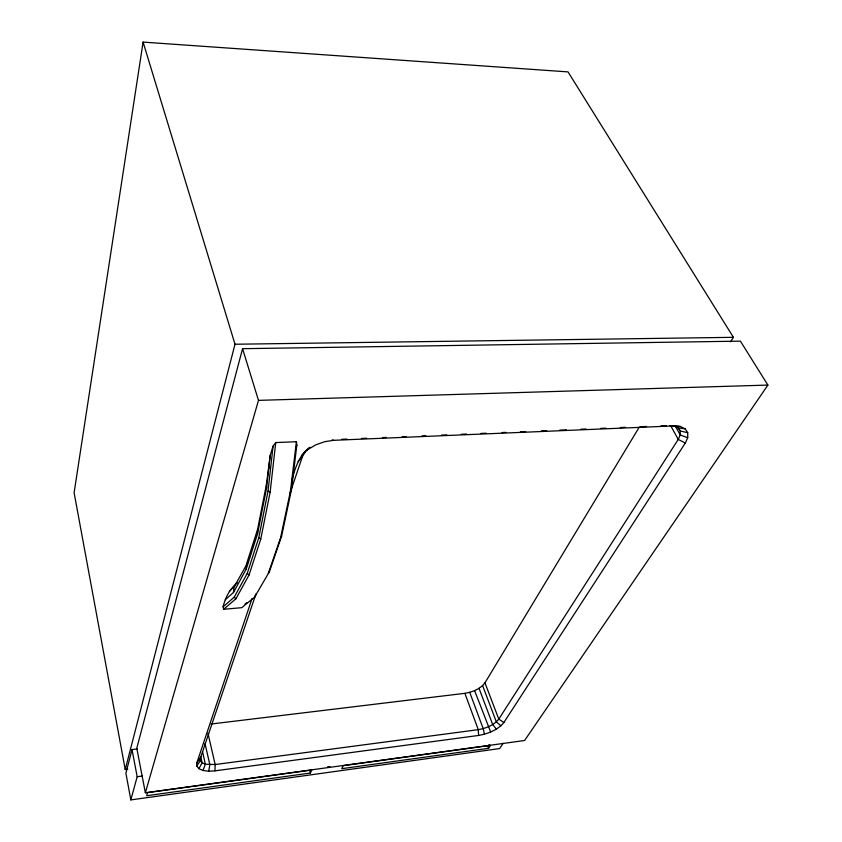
<?xml version="1.0" encoding="UTF-8"?>
<svg xmlns="http://www.w3.org/2000/svg" width="842" height="842" viewBox="0 0 842 842"><rect width="100%" height="100%" fill="white"/><g stroke="black" fill="none" stroke-linecap="round" stroke-linejoin="round"><path stroke-width="1.26" d="M252.042 598.557L196.828 762.841L196.765 765.999L198.901 768.683L203.006 770.483L208.658 771.219L214.963 770.851L478.603 735.445C487.96 733.74 497.717 730.109 503.863 722.51L685.325 443.018L687.725 437.724L687.735 432.735L685.199 428.862L680.336 426.484L670.169 425.61M225.267 599.746L233.466 592.526L246.211 569.076L257.494 533.986L257.568 529.513L266.409 484.582L270.198 455.375L273.082 446.102L275.734 442.587L296.405 441.713L296.837 445.081L291.448 489.728L281.607 536.207L269.408 571.676L254.568 597.146L241.77 607.671L223.656 609.282L223.067 606.819C225.34 597.578 229.771 588.8 237.37 582.832M256 593.799L200.47 757.947L200.407 760.61L196.765 765.999M214.963 770.851L215.163 764.536L207.985 733.361M246.211 569.076L246.527 563.951L257.568 529.513M233.466 592.526L234.055 587.063L248.137 561.972M257.494 533.986L266.556 488.076L270.198 455.375M223.067 606.819L234.213 597.167L247.222 573.434L258.768 537.785L268.04 491.044L273.082 446.102M223.656 609.282L235.918 598.757L249.074 574.928L260.757 539.08L270.156 492.054L275.734 442.587M269.408 571.676L268.335 573.391L280.586 537.701L290.479 490.907L296.405 441.713M730.603 341.757L733.414 337.326L568.024 71.896L143.098 42.1L74.107 492.759L125.226 769.525L127.826 769.178M208.658 771.219L209.858 764.82L205.027 743.581M125.226 769.525L235.002 344.241L143.098 42.1M137.246 748.938L132.026 749.591L125.9 773.177L130.836 799.9L499.685 748.559L503.169 743.318M242.57 348.693L136.783 748.191L145.361 792.754L524.587 740.507L767.893 385.078L740.392 341.136L242.57 348.693L258.483 400.371L145.361 792.754M130.836 799.9L137.183 776.713L132.026 749.591M296.079 447.376L296.837 445.081M291.774 480.319C295.289 468.015 299.005 455.038 309.961 447.291L301.415 455.648M290.08 493.065L302.278 457.006L305.099 451.975M203.006 770.483L205.353 764.22L202.533 751.696M310.372 773.03L311.793 769.988L147.56 792.627L146.655 795.732L310.372 773.03L309.845 771.146M198.901 768.683L202.091 762.768L200.691 756.495M211.184 724.004L464.879 693.324C472.394 692.071 480.266 689.103 484.96 682.82L639.11 427.399M254.568 597.146L255.705 595.326M489.213 744.581L487.928 746.549L488.581 748.317L341.736 768.683L343.241 765.662L490.507 745.359L488.581 748.317M280.586 537.701L281.607 536.207M196.828 762.841L200.47 757.947M235.381 585.369L229.277 591.337M290.479 490.907L291.448 489.728M298.047 461.648L302.278 457.006M244.969 604.167L246.916 602.567M307.53 449.765L315.613 444.923L324.844 441.64L333.8 440.313L673.937 425.905M137.183 776.713L142.382 776.029M341.684 439.303L346.946 439.082M361.397 438.471L366.659 438.25M382.426 437.587L386.373 437.419M402.139 436.756L406.076 436.588M421.853 435.924L425.789 435.756M441.566 435.093L446.818 434.872M461.279 434.262L466.531 434.04M480.982 433.43L486.244 433.209M502.011 432.546L505.958 432.378M520.409 431.767L525.671 431.546M541.438 430.883L546.69 430.662M559.835 430.104L566.403 429.83M580.864 429.22L586.116 428.999M600.578 428.389L605.83 428.168M620.28 427.557L625.543 427.336M639.994 426.726L646.572 426.452M661.023 425.841L666.285 425.62M258.483 400.371L767.893 385.078M235.002 344.241L733.414 337.326M327.591 766.715L329.959 766.715M669.979 425.599L680.336 426.484M674.274 425.989L678.157 427.883L685.199 428.862M332.053 439.934L333.8 440.313M687.735 432.735L680.21 430.967L678.157 427.883M687.725 437.724L680.231 434.946L675.137 425.757M268.04 491.044L270.156 492.054M685.325 443.018L678.242 439.408L670.653 425.642M258.768 537.785L260.757 539.08M503.863 722.51L498.79 719.121L484.96 682.82M247.222 573.434L249.074 574.928M500.948 725.772L496.348 721.878L482.603 685.609M234.213 597.167L235.918 598.757M496.348 729.098L492.686 724.541L479.024 688.293M678.347 427.62L680.21 430.967L680.231 434.946L678.242 439.408L498.79 719.121C493.854 725.372 485.887 728.309 478.277 729.667L215.163 764.536L205.353 764.22L202.091 762.768L200.407 760.61L199.849 758.095M490.665 732.003L474.593 690.608M469.731 692.334L483.192 728.635L484.455 734.213M464.879 693.324L478.277 729.667L478.603 735.445M268.493 465.826L269.135 468.278M266.409 484.582L266.556 488.076"/></g></svg>
